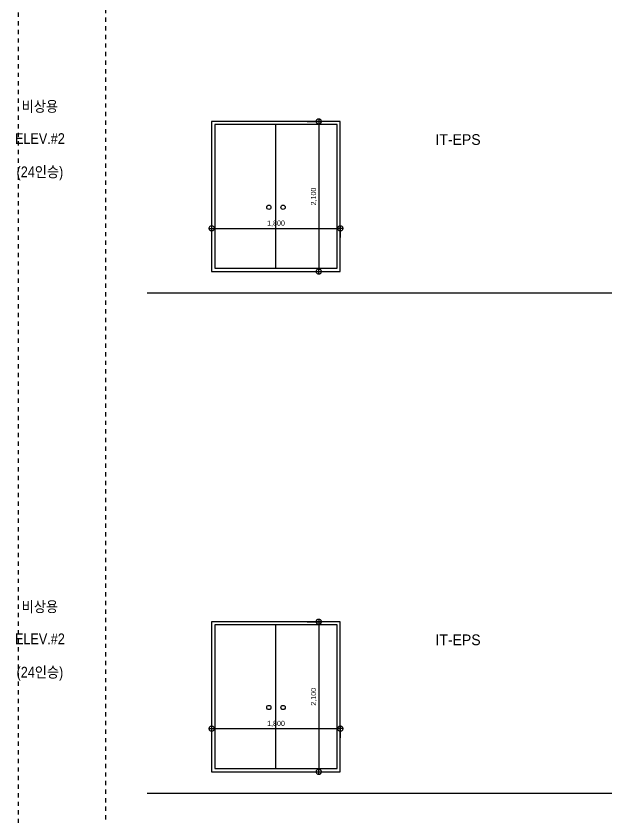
# Model space of a CAD drawing. Header units: millimetres. Extents: x -75040 to 92617, y -36837 to 48530.
# Drawn here: x 16163 to 24500, y 24918 to 36125 of the extents above; entities that cross this region are included whole.
import ezdxf
from ezdxf.enums import TextEntityAlignment as Align

# ---------------------------------------------------------------- set-up
doc = ezdxf.new("R2010")
doc.units = ezdxf.units.MM
doc.header["$LTSCALE"] = 60
doc.linetypes.add('HIDDEN', pattern=[2, 1, -1])
doc.layers.get('Defpoints').update_dxf_attribs({"color": 151})
for name, color, linetype in [('A-CORE-ELEV', 5, 'Continuous'), ('A-DIM', 7, 'Continuous'), ('A-DOOR-ELE', 5, 'Continuous'), ('A-FIN', 6, 'Continuous')]:
    doc.layers.add(name, color=color, linetype=linetype)
doc.layers.add('NOPLOT-DIM', color=191, linetype='Continuous', plot=False)
doc.layers.add('NOPLOT-TEXT', color=11, linetype='Continuous', plot=False)
doc.styles.add('Gdim', font='')
doc.styles.add('Gtx', font='')
doc.styles.get('Gdim').set_extended_font_data('Dotum')
doc.styles.get('Gtx').set_extended_font_data('Dotum')
doc.dimstyles.new('Gdim30(INT)', dxfattribs={"dimscale": 24, "dimtxt": 3, "dimasz": 1, "dimexe": 1.5, "dimexo": 2, "dimgap": 1, "dimtad": 1, "dimdec": 0, "dimzin": 0, "dimdsep": 46, "dimlunit": 6, "dimtxsty": 'Gdim', "dimblk": 'ToneDOT', "dimcen": 1.5, "dimdle": 1.5, "dimclrd": 1, "dimclre": 1, "dimclrt": 256, "dimadec": 1, "dimazin": 0, "dimtfac": 1, "dimtdec": 0, "dimtix": 1, "dimtmove": 2, "dimatfit": 3, "dimldrblk": 'DOT', "dimfxl": 1, "dimtolj": 1, "dimtzin": 0, "dimlwd": -1, "dimlwe": -1, "dimarcsym": 0})

# ---------------------------------------------------------------- blocks, each defined once
blk = doc.blocks.new('ToneDOT')
at = {"layer": 'A-DIM', "color": 1, "linetype": 'ByBlock'}
blk.add_line((1.5, 0), (-1.5, 0), dxfattribs=at)
at = {"layer": 'A-DIM', "color": 1, "linetype": 'ByBlock', "const_width": 3}
blk.add_lwpolyline([(0.375, 0, 1), (-0.375, 0, 1)], format="xyb", close=True, dxfattribs=at)
blk = doc.blocks.new('*D15')
at = {"layer": 'Defpoints', "color": 0, "transparency": 16777216}
for p in [(-9323, 2100), (-9323, 0, 0), (-9113, 0, 0)]:
    blk.add_point(p, dxfattribs=at)
at = {"layer": 'NOPLOT-DIM', "color": 1, "transparency": 16777216}
for p, q in [((-9275, 2100, 0), (-9077, 2100, 0)), ((-9113, 2076, 0), (-9113, 24, 0)), ((-9275, 0, 0), (-9077, 0, 0))]:
    blk.add_line(p, q, dxfattribs=at)
at = {"layer": 'NOPLOT-DIM', "color": 1, "transparency": 16777216, "xscale": 24, "yscale": 24, "zscale": 24}
for p, rotation in [((-9113, 2100, 0), 90), ((-9113, 0, 0), 270)]:
    blk.add_blockref('ToneDOT', p, dxfattribs=dict(at, rotation=rotation))
at = {"layer": 'NOPLOT-DIM', "transparency": 16777216, "insert": (-9180, 1050, 0), "char_height": 72, "attachment_point": 5, "rotation": 90, "style": 'Gdim'}
blk.add_mtext('\\A1;2,100', dxfattribs=at)
blk = doc.blocks.new('_Dot')
at = {"color": 0, "linetype": 'ByBlock', "lineweight": -2}
blk.add_line((-0.5, 0), (-1, 0), dxfattribs=at)
at = {"color": 0, "linetype": 'ByBlock', "const_width": 0.5}
blk.add_lwpolyline([(-0.25, 0, 1), (0.25, 0, 1)], format="xyb", close=True, dxfattribs=at)
blk = doc.blocks.new('*D16')
at = {"layer": 'Defpoints', "color": 0, "transparency": 16777216}
for p in [(-8811, 604), (-10611, 428), (-8811, 428)]:
    blk.add_point(p, dxfattribs=at)
at = {"layer": 'NOPLOT-DIM', "color": 1, "transparency": 16777216}
for p, q in [((-10611, 476), (-10611, 640)), ((-10587, 604), (-8835, 604)), ((-8811, 476), (-8811, 640))]:
    blk.add_line(p, q, dxfattribs=at)
at = {"layer": 'NOPLOT-DIM', "color": 1, "transparency": 16777216, "xscale": 24, "yscale": 24, "zscale": 24, "rotation": 180}
blk.add_blockref('ToneDOT', (-10611, 604), dxfattribs=at)
at = {"layer": 'NOPLOT-DIM', "color": 1, "transparency": 16777216, "xscale": 24, "yscale": 24, "zscale": 24}
blk.add_blockref('ToneDOT', (-8811, 604), dxfattribs=at)
at = {"layer": 'NOPLOT-DIM', "transparency": 16777216, "insert": (-9711, 671), "char_height": 72, "attachment_point": 5, "style": 'Gdim'}
blk.add_mtext('\\A1;1,800', dxfattribs=at)
blk = doc.blocks.new('A$C6e4c1c5a')
at = {"layer": 'A-DOOR-ELE'}
blk.add_line((936, 81), (936, 2091), dxfattribs=at)
at = {"layer": 'A-DOOR-ELE', "elevation": 0}
for points in [[(1836, 2136), (36, 2136), (36, 36), (1836, 36)], [(1791, 2091), (81, 2091), (81, 81), (1791, 81)]]:
    blk.add_lwpolyline(points, close=True, dxfattribs=at)
at = {"layer": 'A-DOOR-ELE'}
for centre in [(836, 936), (1036, 936)]:
    blk.add_circle(centre, 30, dxfattribs=at)
at = {"layer": 'NOPLOT-DIM'}
for base, p1, p2, angle, picture, middle in [((1534.4, 36, 0), (1324.7, 2136), (1324.7, 36, 0), 90, '*D15', (1467.4, 1086, 0)), ((1836, 639.9), (36, 463.6), (1836, 463.6), 180, '*D16', (936, 706.9))]:
    dim = blk.add_linear_dim(base=base, p1=p1, p2=p2, angle=angle, dimstyle='Gdim30(INT)', dxfattribs=at)
    dim.commit()
    dim.dimension.update_dxf_attribs({"geometry": picture, "text_midpoint": middle, "insert": (10647.2, 36)})

msp = doc.modelspace()

# ---------------------------------------------------------------- linework, layer by layer
at = {"layer": 'A-CORE-ELEV', "color": 4, "linetype": 'HIDDEN'}
for p, q in [((17420.8, 13602.7), (17420.8, 44583.7, 0)), ((16200.2, 17392.4, 0), (16200.2, 43914.6, 0))]:
    msp.add_line(p, q, dxfattribs=at)
at = {"layer": 'A-FIN'}
for p, q in [((18000, 32250), (24500, 32250, 0)), ((18000, 25250), (24500, 25250, 0))]:
    msp.add_line(p, q, dxfattribs=at)

# ---------------------------------------------------------------- block references
at = {"layer": 'A-DOOR-ELE'}
for p in [(18864, 32514), (18864, 25514)]:
    msp.add_blockref('A$C6e4c1c5a', p, dxfattribs=at)

# ---------------------------------------------------------------- texts
at = {"layer": 'NOPLOT-TEXT', "style": 'Gtx', "width": 0.9}
for s, p in [('비상용', (16497.5, 34860.6)), ('ELEV.#2', (16497.5, 34410.6)), ('(24인승)', (16497.5, 33944.6)), ('비상용', (16497.5, 27860.6)), ('ELEV.#2', (16497.5, 27410.6)), ('(24인승)', (16497.5, 26944.6))]:
    msp.add_text(s, height=150, dxfattribs=at).set_placement(p, align=Align.MIDDLE_CENTER)
at = {"layer": 'NOPLOT-TEXT', "style": 'Gtx'}
for p in [(22346.6, 34396.8), (22346.6, 27396.8)]:
    msp.add_text('IT-EPS', height=150, dxfattribs=at).set_placement(p, align=Align.MIDDLE)

doc.saveas('drawing.dxf')
